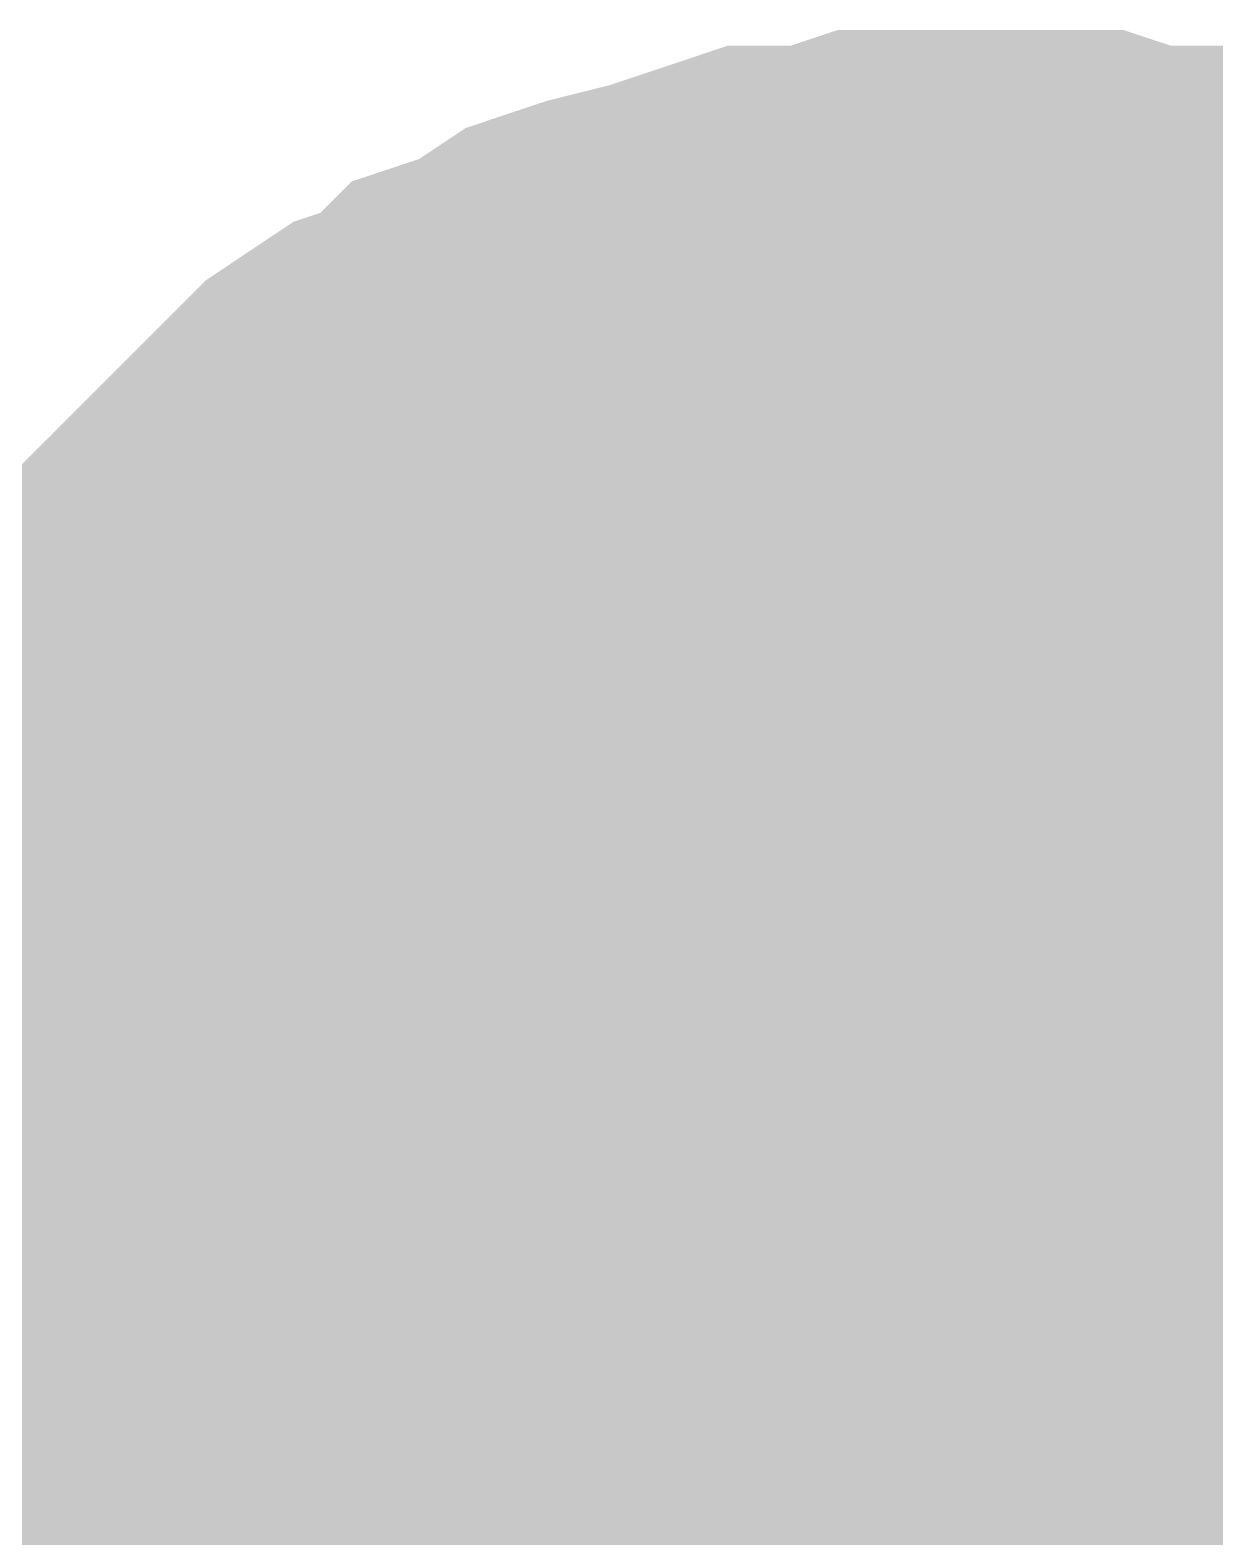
# Model space of a CAD drawing. Header units: inches. Extents: x 0 to 841, y 0 to 594.
# Drawn here: x 131.841 to 132.692, y 422.322 to 423.404 of the extents above; entities that cross this region are included whole.
import ezdxf

# ---------------------------------------------------------------- set-up
doc = ezdxf.new("R2010")
doc.units = ezdxf.units.IN
doc.layers.add('Sheet', color=255, linetype='Continuous')

msp = doc.modelspace()

# ---------------------------------------------------------------- linework, layer by layer
at = {"layer": 'Sheet'}
for points in [[(131.76, 422.4906, 0.2997, 0.2997, 0), (131.76, 422.5355, 0.2997, 0.2997, 0), (131.76, 422.5692, 0.2997, 0.2997, 0), (131.7712, 422.6029, 0.2997, 0.2997, 0), (131.7712, 422.6478, 0.2997, 0.2997, 0), (131.7824, 422.6815, 0.2997, 0.2997, 0), (131.7936, 422.7152, 0.2997, 0.2997, 0), (131.8049, 422.7601, 0.2997, 0.2997, 0), (131.8161, 422.7938, 0.2997, 0.2997, 0), (131.8386, 422.8275, 0.2997, 0.2997, 0), (131.8498, 422.8612, 0.2997, 0.2997, 0), (131.8722, 422.8836, 0.2997, 0.2997, 0), (131.8835, 422.9173, 0.2997, 0.2997, 0), (131.9059, 422.951, 0.2997, 0.2997, 0), (131.9284, 422.9735, 0.2997, 0.2997, 0), (131.9621, 423.0071, 0.2997, 0.2997, 0), (131.9845, 423.0296, 0.2997, 0.2997, 0), (132.007, 423.0521, 0.2997, 0.2997, 0), (132.0407, 423.0858, 0.2997, 0.2997, 0), (132.0631, 423.1082, 0.2997, 0.2997, 0), (132.0968, 423.1307, 0.2997, 0.2997, 0), (132.1305, 423.1419, 0.2997, 0.2997, 0), (132.153, 423.1644, 0.2997, 0.2997, 0), (132.1867, 423.1756, 0.2997, 0.2997, 0), (132.2203, 423.198, 0.2997, 0.2997, 0), (132.254, 423.2093, 0.2997, 0.2997, 0), (132.2989, 423.2205, 0.2997, 0.2997, 0), (132.3326, 423.2317, 0.2997, 0.2997, 0), (132.3663, 423.243, 0.2997, 0.2997, 0), (132.4112, 423.243, 0.2997, 0.2997, 0), (132.4449, 423.2542, 0.2997, 0.2997, 0), (132.4786, 423.2542, 0.2997, 0.2997, 0), (132.5235, 423.2542, 0.2997, 0.2997, 0)], [(131.76, 422.4906, 0.2997, 0.2997, 0), (131.76, 422.5355, 0.2997, 0.2997, 0), (131.76, 422.5692, 0.2997, 0.2997, 0), (131.7712, 422.6029, 0.2997, 0.2997, 0), (131.7712, 422.6478, 0.2997, 0.2997, 0), (131.7824, 422.6815, 0.2997, 0.2997, 0), (131.7936, 422.7152, 0.2997, 0.2997, 0), (131.8049, 422.7601, 0.2997, 0.2997, 0), (131.8161, 422.7938, 0.2997, 0.2997, 0), (131.8386, 422.8275, 0.2997, 0.2997, 0), (131.8498, 422.8612, 0.2997, 0.2997, 0), (131.8722, 422.8836, 0.2997, 0.2997, 0), (131.8835, 422.9173, 0.2997, 0.2997, 0), (131.9059, 422.951, 0.2997, 0.2997, 0), (131.9284, 422.9735, 0.2997, 0.2997, 0), (131.9621, 423.0071, 0.2997, 0.2997, 0), (131.9845, 423.0296, 0.2997, 0.2997, 0), (132.007, 423.0521, 0.2997, 0.2997, 0), (132.0407, 423.0858, 0.2997, 0.2997, 0), (132.0631, 423.1082, 0.2997, 0.2997, 0), (132.0968, 423.1307, 0.2997, 0.2997, 0), (132.1305, 423.1419, 0.2997, 0.2997, 0), (132.153, 423.1644, 0.2997, 0.2997, 0), (132.1867, 423.1756, 0.2997, 0.2997, 0), (132.2203, 423.198, 0.2997, 0.2997, 0), (132.254, 423.2093, 0.2997, 0.2997, 0), (132.2989, 423.2205, 0.2997, 0.2997, 0), (132.3326, 423.2317, 0.2997, 0.2997, 0), (132.3663, 423.243, 0.2997, 0.2997, 0), (132.4112, 423.243, 0.2997, 0.2997, 0), (132.4449, 423.2542, 0.2997, 0.2997, 0), (132.4786, 423.2542, 0.2997, 0.2997, 0), (132.5235, 423.2542, 0.2997, 0.2997, 0)], [(131.76, 422.4906, 0.2997, 0.2997, 0), (131.76, 422.5355, 0.2997, 0.2997, 0), (131.76, 422.5692, 0.2997, 0.2997, 0), (131.7712, 422.6029, 0.2997, 0.2997, 0), (131.7712, 422.6478, 0.2997, 0.2997, 0), (131.7824, 422.6815, 0.2997, 0.2997, 0), (131.7936, 422.7152, 0.2997, 0.2997, 0), (131.8049, 422.7601, 0.2997, 0.2997, 0), (131.8161, 422.7938, 0.2997, 0.2997, 0), (131.8386, 422.8275, 0.2997, 0.2997, 0), (131.8498, 422.8612, 0.2997, 0.2997, 0), (131.8722, 422.8836, 0.2997, 0.2997, 0), (131.8835, 422.9173, 0.2997, 0.2997, 0), (131.9059, 422.951, 0.2997, 0.2997, 0), (131.9284, 422.9735, 0.2997, 0.2997, 0), (131.9621, 423.0071, 0.2997, 0.2997, 0), (131.9845, 423.0296, 0.2997, 0.2997, 0), (132.007, 423.0521, 0.2997, 0.2997, 0), (132.0407, 423.0858, 0.2997, 0.2997, 0), (132.0631, 423.1082, 0.2997, 0.2997, 0), (132.0968, 423.1307, 0.2997, 0.2997, 0), (132.1305, 423.1419, 0.2997, 0.2997, 0), (132.153, 423.1644, 0.2997, 0.2997, 0), (132.1867, 423.1756, 0.2997, 0.2997, 0), (132.2203, 423.198, 0.2997, 0.2997, 0), (132.254, 423.2093, 0.2997, 0.2997, 0), (132.2989, 423.2205, 0.2997, 0.2997, 0), (132.3326, 423.2317, 0.2997, 0.2997, 0), (132.3663, 423.243, 0.2997, 0.2997, 0), (132.4112, 423.243, 0.2997, 0.2997, 0), (132.4449, 423.2542, 0.2997, 0.2997, 0), (132.4786, 423.2542, 0.2997, 0.2997, 0), (132.5235, 423.2542, 0.2997, 0.2997, 0)], [(131.76, 422.4906, 0.2997, 0.2997, 0), (131.76, 422.5355, 0.2997, 0.2997, 0), (131.76, 422.5692, 0.2997, 0.2997, 0), (131.7712, 422.6029, 0.2997, 0.2997, 0), (131.7712, 422.6478, 0.2997, 0.2997, 0), (131.7824, 422.6815, 0.2997, 0.2997, 0), (131.7936, 422.7152, 0.2997, 0.2997, 0), (131.8049, 422.7601, 0.2997, 0.2997, 0), (131.8161, 422.7938, 0.2997, 0.2997, 0), (131.8386, 422.8275, 0.2997, 0.2997, 0), (131.8498, 422.8612, 0.2997, 0.2997, 0), (131.8722, 422.8836, 0.2997, 0.2997, 0), (131.8835, 422.9173, 0.2997, 0.2997, 0), (131.9059, 422.951, 0.2997, 0.2997, 0), (131.9284, 422.9735, 0.2997, 0.2997, 0), (131.9621, 423.0071, 0.2997, 0.2997, 0), (131.9845, 423.0296, 0.2997, 0.2997, 0), (132.007, 423.0521, 0.2997, 0.2997, 0), (132.0407, 423.0858, 0.2997, 0.2997, 0), (132.0631, 423.1082, 0.2997, 0.2997, 0), (132.0968, 423.1307, 0.2997, 0.2997, 0), (132.1305, 423.1419, 0.2997, 0.2997, 0), (132.153, 423.1644, 0.2997, 0.2997, 0), (132.1867, 423.1756, 0.2997, 0.2997, 0), (132.2203, 423.198, 0.2997, 0.2997, 0), (132.254, 423.2093, 0.2997, 0.2997, 0), (132.2989, 423.2205, 0.2997, 0.2997, 0), (132.3326, 423.2317, 0.2997, 0.2997, 0), (132.3663, 423.243, 0.2997, 0.2997, 0), (132.4112, 423.243, 0.2997, 0.2997, 0), (132.4449, 423.2542, 0.2997, 0.2997, 0), (132.4786, 423.2542, 0.2997, 0.2997, 0), (132.5235, 423.2542, 0.2997, 0.2997, 0)], [(132.5235, 423.2542, 0.2997, 0.2997, 0), (132.5235, 423.2542, 0.2997, 0.2997, 0)], [(132.5235, 423.2542, 0.2997, 0.2997, 0), (132.5572, 423.2542, 0.2997, 0.2997, 0), (132.6021, 423.2542, 0.2997, 0.2997, 0), (132.6358, 423.243, 0.2997, 0.2997, 0), (132.6807, 423.243, 0.2997, 0.2997, 0), (132.7144, 423.2317, 0.2997, 0.2997, 0), (132.7481, 423.2205, 0.2997, 0.2997, 0), (132.7818, 423.2093, 0.2997, 0.2997, 0), (132.8155, 423.198, 0.2997, 0.2997, 0), (132.8492, 423.1756, 0.2997, 0.2997, 0)], [(132.5235, 423.2542, 0.2997, 0.2997, 0), (132.5235, 423.2542, 0.2997, 0.2997, 0)], [(132.5235, 423.2542, 0.2997, 0.2997, 0), (132.5572, 423.2542, 0.2997, 0.2997, 0), (132.6021, 423.2542, 0.2997, 0.2997, 0), (132.6358, 423.243, 0.2997, 0.2997, 0), (132.6807, 423.243, 0.2997, 0.2997, 0), (132.7144, 423.2317, 0.2997, 0.2997, 0), (132.7481, 423.2205, 0.2997, 0.2997, 0), (132.7818, 423.2093, 0.2997, 0.2997, 0), (132.8155, 423.198, 0.2997, 0.2997, 0), (132.8492, 423.1756, 0.2997, 0.2997, 0)], [(132.5235, 423.2542, 0.2997, 0.2997, 0), (132.5235, 423.2542, 0.2997, 0.2997, 0)], [(132.5235, 423.2542, 0.2997, 0.2997, 0), (132.5572, 423.2542, 0.2997, 0.2997, 0), (132.6021, 423.2542, 0.2997, 0.2997, 0), (132.6358, 423.243, 0.2997, 0.2997, 0), (132.6807, 423.243, 0.2997, 0.2997, 0), (132.7144, 423.2317, 0.2997, 0.2997, 0), (132.7481, 423.2205, 0.2997, 0.2997, 0), (132.7818, 423.2093, 0.2997, 0.2997, 0), (132.8155, 423.198, 0.2997, 0.2997, 0), (132.8492, 423.1756, 0.2997, 0.2997, 0)], [(132.5235, 423.2542, 0.2997, 0.2997, 0), (132.5235, 423.2542, 0.2997, 0.2997, 0)], [(132.5235, 423.2542, 0.2997, 0.2997, 0), (132.5572, 423.2542, 0.2997, 0.2997, 0), (132.6021, 423.2542, 0.2997, 0.2997, 0), (132.6358, 423.243, 0.2997, 0.2997, 0), (132.6807, 423.243, 0.2997, 0.2997, 0), (132.7144, 423.2317, 0.2997, 0.2997, 0), (132.7481, 423.2205, 0.2997, 0.2997, 0), (132.7818, 423.2093, 0.2997, 0.2997, 0), (132.8155, 423.198, 0.2997, 0.2997, 0), (132.8492, 423.1756, 0.2997, 0.2997, 0)], [(131.7824, 422.6815, 0.0991, 0.0991, 0), (131.7936, 422.7152, 0.0991, 0.0991, 0), (131.8049, 422.7601, 0.0991, 0.0991, 0), (131.8161, 422.7938, 0.0991, 0.0991, 0), (131.8386, 422.8275, 0.0991, 0.0991, 0), (131.8498, 422.8612, 0.0991, 0.0991, 0), (131.8722, 422.8836, 0.0991, 0.0991, 0), (131.8835, 422.9173, 0.0991, 0.0991, 0), (131.9059, 422.951, 0.0991, 0.0991, 0), (131.9284, 422.9735, 0.0991, 0.0991, 0), (131.9621, 423.0071, 0.0991, 0.0991, 0), (131.9845, 423.0296, 0.0991, 0.0991, 0), (132.007, 423.0521, 0.0991, 0.0991, 0), (132.0407, 423.0858, 0.0991, 0.0991, 0), (132.0631, 423.1082, 0.0991, 0.0991, 0), (132.0968, 423.1307, 0.0991, 0.0991, 0), (132.1305, 423.1419, 0.0991, 0.0991, 0), (132.153, 423.1644, 0.0991, 0.0991, 0), (132.1867, 423.1756, 0.0991, 0.0991, 0), (132.2203, 423.198, 0.0991, 0.0991, 0), (132.254, 423.2093, 0.0991, 0.0991, 0), (132.2989, 423.2205, 0.0991, 0.0991, 0), (132.3326, 423.2317, 0.0991, 0.0991, 0), (132.3663, 423.243, 0.0991, 0.0991, 0), (132.4112, 423.243, 0.0991, 0.0991, 0), (132.4449, 423.2542, 0.0991, 0.0991, 0), (132.4786, 423.2542, 0.0991, 0.0991, 0), (132.5235, 423.2542, 0.0991, 0.0991, 0)], [(131.7824, 422.6815, 0.0991, 0.0991, 0), (131.7936, 422.7152, 0.0991, 0.0991, 0), (131.8049, 422.7601, 0.0991, 0.0991, 0), (131.8161, 422.7938, 0.0991, 0.0991, 0), (131.8386, 422.8275, 0.0991, 0.0991, 0), (131.8498, 422.8612, 0.0991, 0.0991, 0), (131.8722, 422.8836, 0.0991, 0.0991, 0), (131.8835, 422.9173, 0.0991, 0.0991, 0), (131.9059, 422.951, 0.0991, 0.0991, 0), (131.9284, 422.9735, 0.0991, 0.0991, 0), (131.9621, 423.0071, 0.0991, 0.0991, 0), (131.9845, 423.0296, 0.0991, 0.0991, 0), (132.007, 423.0521, 0.0991, 0.0991, 0), (132.0407, 423.0858, 0.0991, 0.0991, 0), (132.0631, 423.1082, 0.0991, 0.0991, 0), (132.0968, 423.1307, 0.0991, 0.0991, 0), (132.1305, 423.1419, 0.0991, 0.0991, 0), (132.153, 423.1644, 0.0991, 0.0991, 0), (132.1867, 423.1756, 0.0991, 0.0991, 0), (132.2203, 423.198, 0.0991, 0.0991, 0), (132.254, 423.2093, 0.0991, 0.0991, 0), (132.2989, 423.2205, 0.0991, 0.0991, 0), (132.3326, 423.2317, 0.0991, 0.0991, 0), (132.3663, 423.243, 0.0991, 0.0991, 0), (132.4112, 423.243, 0.0991, 0.0991, 0), (132.4449, 423.2542, 0.0991, 0.0991, 0), (132.4786, 423.2542, 0.0991, 0.0991, 0), (132.5235, 423.2542, 0.0991, 0.0991, 0)], [(131.7824, 422.6815, 0.0991, 0.0991, 0), (131.7936, 422.7152, 0.0991, 0.0991, 0), (131.8049, 422.7601, 0.0991, 0.0991, 0), (131.8161, 422.7938, 0.0991, 0.0991, 0), (131.8386, 422.8275, 0.0991, 0.0991, 0), (131.8498, 422.8612, 0.0991, 0.0991, 0), (131.8722, 422.8836, 0.0991, 0.0991, 0), (131.8835, 422.9173, 0.0991, 0.0991, 0), (131.9059, 422.951, 0.0991, 0.0991, 0), (131.9284, 422.9735, 0.0991, 0.0991, 0), (131.9621, 423.0071, 0.0991, 0.0991, 0), (131.9845, 423.0296, 0.0991, 0.0991, 0), (132.007, 423.0521, 0.0991, 0.0991, 0), (132.0407, 423.0858, 0.0991, 0.0991, 0), (132.0631, 423.1082, 0.0991, 0.0991, 0), (132.0968, 423.1307, 0.0991, 0.0991, 0), (132.1305, 423.1419, 0.0991, 0.0991, 0), (132.153, 423.1644, 0.0991, 0.0991, 0), (132.1867, 423.1756, 0.0991, 0.0991, 0), (132.2203, 423.198, 0.0991, 0.0991, 0), (132.254, 423.2093, 0.0991, 0.0991, 0), (132.2989, 423.2205, 0.0991, 0.0991, 0), (132.3326, 423.2317, 0.0991, 0.0991, 0), (132.3663, 423.243, 0.0991, 0.0991, 0), (132.4112, 423.243, 0.0991, 0.0991, 0), (132.4449, 423.2542, 0.0991, 0.0991, 0), (132.4786, 423.2542, 0.0991, 0.0991, 0), (132.5235, 423.2542, 0.0991, 0.0991, 0)], [(131.7824, 422.6815, 0.0991, 0.0991, 0), (131.7936, 422.7152, 0.0991, 0.0991, 0), (131.8049, 422.7601, 0.0991, 0.0991, 0), (131.8161, 422.7938, 0.0991, 0.0991, 0), (131.8386, 422.8275, 0.0991, 0.0991, 0), (131.8498, 422.8612, 0.0991, 0.0991, 0), (131.8722, 422.8836, 0.0991, 0.0991, 0), (131.8835, 422.9173, 0.0991, 0.0991, 0), (131.9059, 422.951, 0.0991, 0.0991, 0), (131.9284, 422.9735, 0.0991, 0.0991, 0), (131.9621, 423.0071, 0.0991, 0.0991, 0), (131.9845, 423.0296, 0.0991, 0.0991, 0), (132.007, 423.0521, 0.0991, 0.0991, 0), (132.0407, 423.0858, 0.0991, 0.0991, 0), (132.0631, 423.1082, 0.0991, 0.0991, 0), (132.0968, 423.1307, 0.0991, 0.0991, 0), (132.1305, 423.1419, 0.0991, 0.0991, 0), (132.153, 423.1644, 0.0991, 0.0991, 0), (132.1867, 423.1756, 0.0991, 0.0991, 0), (132.2203, 423.198, 0.0991, 0.0991, 0), (132.254, 423.2093, 0.0991, 0.0991, 0), (132.2989, 423.2205, 0.0991, 0.0991, 0), (132.3326, 423.2317, 0.0991, 0.0991, 0), (132.3663, 423.243, 0.0991, 0.0991, 0), (132.4112, 423.243, 0.0991, 0.0991, 0), (132.4449, 423.2542, 0.0991, 0.0991, 0), (132.4786, 423.2542, 0.0991, 0.0991, 0), (132.5235, 423.2542, 0.0991, 0.0991, 0)], [(132.5235, 423.2542, 0.0991, 0.0991, 0), (132.5235, 423.2542, 0.0991, 0.0991, 0)], [(132.5235, 423.2542, 0.0991, 0.0991, 0), (132.5572, 423.2542, 0.0991, 0.0991, 0), (132.6021, 423.2542, 0.0991, 0.0991, 0), (132.6358, 423.243, 0.0991, 0.0991, 0), (132.6807, 423.243, 0.0991, 0.0991, 0), (132.7144, 423.2317, 0.0991, 0.0991, 0), (132.7481, 423.2205, 0.0991, 0.0991, 0)], [(132.5235, 423.2542, 0.0991, 0.0991, 0), (132.5235, 423.2542, 0.0991, 0.0991, 0)], [(132.5235, 423.2542, 0.0991, 0.0991, 0), (132.5572, 423.2542, 0.0991, 0.0991, 0), (132.6021, 423.2542, 0.0991, 0.0991, 0), (132.6358, 423.243, 0.0991, 0.0991, 0), (132.6807, 423.243, 0.0991, 0.0991, 0), (132.7144, 423.2317, 0.0991, 0.0991, 0), (132.7481, 423.2205, 0.0991, 0.0991, 0)], [(132.5235, 423.2542, 0.0991, 0.0991, 0), (132.5235, 423.2542, 0.0991, 0.0991, 0)], [(132.5235, 423.2542, 0.0991, 0.0991, 0), (132.5572, 423.2542, 0.0991, 0.0991, 0), (132.6021, 423.2542, 0.0991, 0.0991, 0), (132.6358, 423.243, 0.0991, 0.0991, 0), (132.6807, 423.243, 0.0991, 0.0991, 0), (132.7144, 423.2317, 0.0991, 0.0991, 0), (132.7481, 423.2205, 0.0991, 0.0991, 0)], [(132.5235, 423.2542, 0.0991, 0.0991, 0), (132.5235, 423.2542, 0.0991, 0.0991, 0)], [(132.5235, 423.2542, 0.0991, 0.0991, 0), (132.5572, 423.2542, 0.0991, 0.0991, 0), (132.6021, 423.2542, 0.0991, 0.0991, 0), (132.6358, 423.243, 0.0991, 0.0991, 0), (132.6807, 423.243, 0.0991, 0.0991, 0), (132.7144, 423.2317, 0.0991, 0.0991, 0), (132.7481, 423.2205, 0.0991, 0.0991, 0)], [(132.0182, 422.4906, 0.2997, 0.2997, 0), (132.0182, 422.513, 0.2997, 0.2997, 0), (132.0182, 422.5467, 0.2997, 0.2997, 0), (132.0295, 422.5692, 0.2997, 0.2997, 0), (132.0295, 422.5917, 0.2997, 0.2997, 0), (132.0295, 422.6141, 0.2997, 0.2997, 0), (132.0407, 422.6478, 0.2997, 0.2997, 0), (132.0519, 422.6703, 0.2997, 0.2997, 0), (132.0631, 422.6927, 0.2997, 0.2997, 0), (132.0631, 422.7152, 0.2997, 0.2997, 0), (132.0744, 422.7376, 0.2997, 0.2997, 0), (132.0856, 422.7601, 0.2997, 0.2997, 0), (132.1081, 422.7826, 0.2997, 0.2997, 0), (132.1193, 422.7938, 0.2997, 0.2997, 0), (132.1305, 422.8162, 0.2997, 0.2997, 0), (132.153, 422.8387, 0.2997, 0.2997, 0), (132.1642, 422.8499, 0.2997, 0.2997, 0), (132.1867, 422.8724, 0.2997, 0.2997, 0), (132.1979, 422.8836, 0.2997, 0.2997, 0), (132.2203, 422.9061, 0.2997, 0.2997, 0), (132.2428, 422.9173, 0.2997, 0.2997, 0), (132.2653, 422.9285, 0.2997, 0.2997, 0), (132.2765, 422.9398, 0.2997, 0.2997, 0), (132.2989, 422.951, 0.2997, 0.2997, 0), (132.3214, 422.9622, 0.2997, 0.2997, 0), (132.3439, 422.9735, 0.2997, 0.2997, 0), (132.3776, 422.9847, 0.2997, 0.2997, 0), (132.4, 422.9959, 0.2997, 0.2997, 0), (132.4225, 422.9959, 0.2997, 0.2997, 0), (132.4449, 422.9959, 0.2997, 0.2997, 0), (132.4674, 423.0071, 0.2997, 0.2997, 0), (132.5011, 423.0071, 0.2997, 0.2997, 0), (132.5235, 423.0071, 0.2997, 0.2997, 0)], [(132.0182, 422.4906, 0.2997, 0.2997, 0), (132.0182, 422.513, 0.2997, 0.2997, 0), (132.0182, 422.5467, 0.2997, 0.2997, 0), (132.0295, 422.5692, 0.2997, 0.2997, 0), (132.0295, 422.5917, 0.2997, 0.2997, 0), (132.0295, 422.6141, 0.2997, 0.2997, 0), (132.0407, 422.6478, 0.2997, 0.2997, 0), (132.0519, 422.6703, 0.2997, 0.2997, 0), (132.0631, 422.6927, 0.2997, 0.2997, 0), (132.0631, 422.7152, 0.2997, 0.2997, 0), (132.0744, 422.7376, 0.2997, 0.2997, 0), (132.0856, 422.7601, 0.2997, 0.2997, 0), (132.1081, 422.7826, 0.2997, 0.2997, 0), (132.1193, 422.7938, 0.2997, 0.2997, 0), (132.1305, 422.8162, 0.2997, 0.2997, 0), (132.153, 422.8387, 0.2997, 0.2997, 0), (132.1642, 422.8499, 0.2997, 0.2997, 0), (132.1867, 422.8724, 0.2997, 0.2997, 0), (132.1979, 422.8836, 0.2997, 0.2997, 0), (132.2203, 422.9061, 0.2997, 0.2997, 0), (132.2428, 422.9173, 0.2997, 0.2997, 0), (132.2653, 422.9285, 0.2997, 0.2997, 0), (132.2765, 422.9398, 0.2997, 0.2997, 0), (132.2989, 422.951, 0.2997, 0.2997, 0), (132.3214, 422.9622, 0.2997, 0.2997, 0), (132.3439, 422.9735, 0.2997, 0.2997, 0), (132.3776, 422.9847, 0.2997, 0.2997, 0), (132.4, 422.9959, 0.2997, 0.2997, 0), (132.4225, 422.9959, 0.2997, 0.2997, 0), (132.4449, 422.9959, 0.2997, 0.2997, 0), (132.4674, 423.0071, 0.2997, 0.2997, 0), (132.5011, 423.0071, 0.2997, 0.2997, 0), (132.5235, 423.0071, 0.2997, 0.2997, 0)], [(132.0182, 422.4906, 0.2997, 0.2997, 0), (132.0182, 422.513, 0.2997, 0.2997, 0), (132.0182, 422.5467, 0.2997, 0.2997, 0), (132.0295, 422.5692, 0.2997, 0.2997, 0), (132.0295, 422.5917, 0.2997, 0.2997, 0), (132.0295, 422.6141, 0.2997, 0.2997, 0), (132.0407, 422.6478, 0.2997, 0.2997, 0), (132.0519, 422.6703, 0.2997, 0.2997, 0), (132.0631, 422.6927, 0.2997, 0.2997, 0), (132.0631, 422.7152, 0.2997, 0.2997, 0), (132.0744, 422.7376, 0.2997, 0.2997, 0), (132.0856, 422.7601, 0.2997, 0.2997, 0), (132.1081, 422.7826, 0.2997, 0.2997, 0), (132.1193, 422.7938, 0.2997, 0.2997, 0), (132.1305, 422.8162, 0.2997, 0.2997, 0), (132.153, 422.8387, 0.2997, 0.2997, 0), (132.1642, 422.8499, 0.2997, 0.2997, 0), (132.1867, 422.8724, 0.2997, 0.2997, 0), (132.1979, 422.8836, 0.2997, 0.2997, 0), (132.2203, 422.9061, 0.2997, 0.2997, 0), (132.2428, 422.9173, 0.2997, 0.2997, 0), (132.2653, 422.9285, 0.2997, 0.2997, 0), (132.2765, 422.9398, 0.2997, 0.2997, 0), (132.2989, 422.951, 0.2997, 0.2997, 0), (132.3214, 422.9622, 0.2997, 0.2997, 0), (132.3439, 422.9735, 0.2997, 0.2997, 0), (132.3776, 422.9847, 0.2997, 0.2997, 0), (132.4, 422.9959, 0.2997, 0.2997, 0), (132.4225, 422.9959, 0.2997, 0.2997, 0), (132.4449, 422.9959, 0.2997, 0.2997, 0), (132.4674, 423.0071, 0.2997, 0.2997, 0), (132.5011, 423.0071, 0.2997, 0.2997, 0), (132.5235, 423.0071, 0.2997, 0.2997, 0)], [(132.5235, 423.0071, 0.2997, 0.2997, 0), (132.5235, 423.0071, 0.2997, 0.2997, 0)], [(132.5235, 423.0071, 0.2997, 0.2997, 0), (132.546, 423.0071, 0.2997, 0.2997, 0), (132.5797, 423.0071, 0.2997, 0.2997, 0), (132.6021, 422.9959, 0.2997, 0.2997, 0), (132.6246, 422.9959, 0.2997, 0.2997, 0), (132.647, 422.9959, 0.2997, 0.2997, 0), (132.6695, 422.9847, 0.2997, 0.2997, 0), (132.7032, 422.9735, 0.2997, 0.2997, 0), (132.7256, 422.9622, 0.2997, 0.2997, 0), (132.7481, 422.951, 0.2997, 0.2997, 0), (132.7706, 422.9398, 0.2997, 0.2997, 0), (132.7818, 422.9285, 0.2997, 0.2997, 0), (132.8042, 422.9173, 0.2997, 0.2997, 0), (132.8267, 422.9061, 0.2997, 0.2997, 0), (132.8492, 422.8836, 0.2997, 0.2997, 0)], [(132.5235, 423.0071, 0.2997, 0.2997, 0), (132.5235, 423.0071, 0.2997, 0.2997, 0)], [(132.5235, 423.0071, 0.2997, 0.2997, 0), (132.546, 423.0071, 0.2997, 0.2997, 0), (132.5797, 423.0071, 0.2997, 0.2997, 0), (132.6021, 422.9959, 0.2997, 0.2997, 0), (132.6246, 422.9959, 0.2997, 0.2997, 0), (132.647, 422.9959, 0.2997, 0.2997, 0), (132.6695, 422.9847, 0.2997, 0.2997, 0), (132.7032, 422.9735, 0.2997, 0.2997, 0), (132.7256, 422.9622, 0.2997, 0.2997, 0), (132.7481, 422.951, 0.2997, 0.2997, 0), (132.7706, 422.9398, 0.2997, 0.2997, 0), (132.7818, 422.9285, 0.2997, 0.2997, 0), (132.8042, 422.9173, 0.2997, 0.2997, 0), (132.8267, 422.9061, 0.2997, 0.2997, 0), (132.8492, 422.8836, 0.2997, 0.2997, 0)], [(132.5235, 423.0071, 0.2997, 0.2997, 0), (132.5235, 423.0071, 0.2997, 0.2997, 0)], [(132.5235, 423.0071, 0.2997, 0.2997, 0), (132.546, 423.0071, 0.2997, 0.2997, 0), (132.5797, 423.0071, 0.2997, 0.2997, 0), (132.6021, 422.9959, 0.2997, 0.2997, 0), (132.6246, 422.9959, 0.2997, 0.2997, 0), (132.647, 422.9959, 0.2997, 0.2997, 0), (132.6695, 422.9847, 0.2997, 0.2997, 0), (132.7032, 422.9735, 0.2997, 0.2997, 0), (132.7256, 422.9622, 0.2997, 0.2997, 0), (132.7481, 422.951, 0.2997, 0.2997, 0), (132.7706, 422.9398, 0.2997, 0.2997, 0), (132.7818, 422.9285, 0.2997, 0.2997, 0), (132.8042, 422.9173, 0.2997, 0.2997, 0), (132.8267, 422.9061, 0.2997, 0.2997, 0), (132.8492, 422.8836, 0.2997, 0.2997, 0)], [(132.0182, 422.4906, 0.0991, 0.0991, 0), (132.0182, 422.513, 0.0991, 0.0991, 0), (132.0182, 422.5467, 0.0991, 0.0991, 0), (132.0295, 422.5692, 0.0991, 0.0991, 0), (132.0295, 422.5917, 0.0991, 0.0991, 0), (132.0295, 422.6141, 0.0991, 0.0991, 0), (132.0407, 422.6478, 0.0991, 0.0991, 0), (132.0519, 422.6703, 0.0991, 0.0991, 0), (132.0631, 422.6927, 0.0991, 0.0991, 0), (132.0631, 422.7152, 0.0991, 0.0991, 0), (132.0744, 422.7376, 0.0991, 0.0991, 0), (132.0856, 422.7601, 0.0991, 0.0991, 0), (132.1081, 422.7826, 0.0991, 0.0991, 0), (132.1193, 422.7938, 0.0991, 0.0991, 0), (132.1305, 422.8162, 0.0991, 0.0991, 0), (132.153, 422.8387, 0.0991, 0.0991, 0), (132.1642, 422.8499, 0.0991, 0.0991, 0), (132.1867, 422.8724, 0.0991, 0.0991, 0), (132.1979, 422.8836, 0.0991, 0.0991, 0), (132.2203, 422.9061, 0.0991, 0.0991, 0), (132.2428, 422.9173, 0.0991, 0.0991, 0), (132.2653, 422.9285, 0.0991, 0.0991, 0), (132.2765, 422.9398, 0.0991, 0.0991, 0), (132.2989, 422.951, 0.0991, 0.0991, 0), (132.3214, 422.9622, 0.0991, 0.0991, 0), (132.3439, 422.9735, 0.0991, 0.0991, 0), (132.3776, 422.9847, 0.0991, 0.0991, 0), (132.4, 422.9959, 0.0991, 0.0991, 0), (132.4225, 422.9959, 0.0991, 0.0991, 0), (132.4449, 422.9959, 0.0991, 0.0991, 0), (132.4674, 423.0071, 0.0991, 0.0991, 0), (132.5011, 423.0071, 0.0991, 0.0991, 0), (132.5235, 423.0071, 0.0991, 0.0991, 0)], [(132.0182, 422.4906, 0.0991, 0.0991, 0), (132.0182, 422.513, 0.0991, 0.0991, 0), (132.0182, 422.5467, 0.0991, 0.0991, 0), (132.0295, 422.5692, 0.0991, 0.0991, 0), (132.0295, 422.5917, 0.0991, 0.0991, 0), (132.0295, 422.6141, 0.0991, 0.0991, 0), (132.0407, 422.6478, 0.0991, 0.0991, 0), (132.0519, 422.6703, 0.0991, 0.0991, 0), (132.0631, 422.6927, 0.0991, 0.0991, 0), (132.0631, 422.7152, 0.0991, 0.0991, 0), (132.0744, 422.7376, 0.0991, 0.0991, 0), (132.0856, 422.7601, 0.0991, 0.0991, 0), (132.1081, 422.7826, 0.0991, 0.0991, 0), (132.1193, 422.7938, 0.0991, 0.0991, 0), (132.1305, 422.8162, 0.0991, 0.0991, 0), (132.153, 422.8387, 0.0991, 0.0991, 0), (132.1642, 422.8499, 0.0991, 0.0991, 0), (132.1867, 422.8724, 0.0991, 0.0991, 0), (132.1979, 422.8836, 0.0991, 0.0991, 0), (132.2203, 422.9061, 0.0991, 0.0991, 0), (132.2428, 422.9173, 0.0991, 0.0991, 0), (132.2653, 422.9285, 0.0991, 0.0991, 0), (132.2765, 422.9398, 0.0991, 0.0991, 0), (132.2989, 422.951, 0.0991, 0.0991, 0), (132.3214, 422.9622, 0.0991, 0.0991, 0), (132.3439, 422.9735, 0.0991, 0.0991, 0), (132.3776, 422.9847, 0.0991, 0.0991, 0), (132.4, 422.9959, 0.0991, 0.0991, 0), (132.4225, 422.9959, 0.0991, 0.0991, 0), (132.4449, 422.9959, 0.0991, 0.0991, 0), (132.4674, 423.0071, 0.0991, 0.0991, 0), (132.5011, 423.0071, 0.0991, 0.0991, 0), (132.5235, 423.0071, 0.0991, 0.0991, 0)], [(132.0182, 422.4906, 0.0991, 0.0991, 0), (132.0182, 422.513, 0.0991, 0.0991, 0), (132.0182, 422.5467, 0.0991, 0.0991, 0), (132.0295, 422.5692, 0.0991, 0.0991, 0), (132.0295, 422.5917, 0.0991, 0.0991, 0), (132.0295, 422.6141, 0.0991, 0.0991, 0), (132.0407, 422.6478, 0.0991, 0.0991, 0), (132.0519, 422.6703, 0.0991, 0.0991, 0), (132.0631, 422.6927, 0.0991, 0.0991, 0), (132.0631, 422.7152, 0.0991, 0.0991, 0), (132.0744, 422.7376, 0.0991, 0.0991, 0), (132.0856, 422.7601, 0.0991, 0.0991, 0), (132.1081, 422.7826, 0.0991, 0.0991, 0), (132.1193, 422.7938, 0.0991, 0.0991, 0), (132.1305, 422.8162, 0.0991, 0.0991, 0), (132.153, 422.8387, 0.0991, 0.0991, 0), (132.1642, 422.8499, 0.0991, 0.0991, 0), (132.1867, 422.8724, 0.0991, 0.0991, 0), (132.1979, 422.8836, 0.0991, 0.0991, 0), (132.2203, 422.9061, 0.0991, 0.0991, 0), (132.2428, 422.9173, 0.0991, 0.0991, 0), (132.2653, 422.9285, 0.0991, 0.0991, 0), (132.2765, 422.9398, 0.0991, 0.0991, 0), (132.2989, 422.951, 0.0991, 0.0991, 0), (132.3214, 422.9622, 0.0991, 0.0991, 0), (132.3439, 422.9735, 0.0991, 0.0991, 0), (132.3776, 422.9847, 0.0991, 0.0991, 0), (132.4, 422.9959, 0.0991, 0.0991, 0), (132.4225, 422.9959, 0.0991, 0.0991, 0), (132.4449, 422.9959, 0.0991, 0.0991, 0), (132.4674, 423.0071, 0.0991, 0.0991, 0), (132.5011, 423.0071, 0.0991, 0.0991, 0), (132.5235, 423.0071, 0.0991, 0.0991, 0)], [(132.5235, 423.0071, 0.0991, 0.0991, 0), (132.5235, 423.0071, 0.0991, 0.0991, 0)], [(132.5235, 423.0071, 0.0991, 0.0991, 0), (132.546, 423.0071, 0.0991, 0.0991, 0), (132.5797, 423.0071, 0.0991, 0.0991, 0), (132.6021, 422.9959, 0.0991, 0.0991, 0), (132.6246, 422.9959, 0.0991, 0.0991, 0), (132.647, 422.9959, 0.0991, 0.0991, 0), (132.6695, 422.9847, 0.0991, 0.0991, 0), (132.7032, 422.9735, 0.0991, 0.0991, 0), (132.7256, 422.9622, 0.0991, 0.0991, 0), (132.7481, 422.951, 0.0991, 0.0991, 0)], [(132.5235, 423.0071, 0.0991, 0.0991, 0), (132.5235, 423.0071, 0.0991, 0.0991, 0)], [(132.5235, 423.0071, 0.0991, 0.0991, 0), (132.546, 423.0071, 0.0991, 0.0991, 0), (132.5797, 423.0071, 0.0991, 0.0991, 0), (132.6021, 422.9959, 0.0991, 0.0991, 0), (132.6246, 422.9959, 0.0991, 0.0991, 0), (132.647, 422.9959, 0.0991, 0.0991, 0), (132.6695, 422.9847, 0.0991, 0.0991, 0), (132.7032, 422.9735, 0.0991, 0.0991, 0), (132.7256, 422.9622, 0.0991, 0.0991, 0), (132.7481, 422.951, 0.0991, 0.0991, 0)], [(132.5235, 423.0071, 0.0991, 0.0991, 0), (132.5235, 423.0071, 0.0991, 0.0991, 0)], [(132.5235, 423.0071, 0.0991, 0.0991, 0), (132.546, 423.0071, 0.0991, 0.0991, 0), (132.5797, 423.0071, 0.0991, 0.0991, 0), (132.6021, 422.9959, 0.0991, 0.0991, 0), (132.6246, 422.9959, 0.0991, 0.0991, 0), (132.647, 422.9959, 0.0991, 0.0991, 0), (132.6695, 422.9847, 0.0991, 0.0991, 0), (132.7032, 422.9735, 0.0991, 0.0991, 0), (132.7256, 422.9622, 0.0991, 0.0991, 0), (132.7481, 422.951, 0.0991, 0.0991, 0)], [(127.5267, 422.4906, 0.7493, 0.7493, 0), (132.5235, 422.4906, 0.7493, 0.7493, 0)], [(132.5235, 422.4906, 0.7493, 0.7493, 0), (132.5235, 419.9976, 0.7493, 0.7493, 0)], [(147.5253, 422.4906, 0.7493, 0.7493, 0), (132.5235, 422.4906, 0.7493, 0.7493, 0)], [(127.5267, 422.4906, 0.2997, 0.2997, 0), (132.5235, 422.4906, 0.2997, 0.2997, 0)], [(131.8386, 422.1649, 0.2997, 0.2997, 0), (131.8161, 422.1986, 0.2997, 0.2997, 0), (131.8049, 422.2323, 0.2997, 0.2997, 0), (131.7936, 422.266, 0.2997, 0.2997, 0), (131.7824, 422.2997, 0.2997, 0.2997, 0), (131.7712, 422.3334, 0.2997, 0.2997, 0), (131.7712, 422.3783, 0.2997, 0.2997, 0), (131.76, 422.412, 0.2997, 0.2997, 0), (131.76, 422.4569, 0.2997, 0.2997, 0), (131.76, 422.4906, 0.2997, 0.2997, 0)], [(131.76, 422.4906, 0.2997, 0.2997, 0), (131.76, 422.4906, 0.2997, 0.2997, 0)], [(131.8386, 422.1649, 0.2997, 0.2997, 0), (131.8161, 422.1986, 0.2997, 0.2997, 0), (131.8049, 422.2323, 0.2997, 0.2997, 0), (131.7936, 422.266, 0.2997, 0.2997, 0), (131.7824, 422.2997, 0.2997, 0.2997, 0), (131.7712, 422.3334, 0.2997, 0.2997, 0), (131.7712, 422.3783, 0.2997, 0.2997, 0), (131.76, 422.412, 0.2997, 0.2997, 0), (131.76, 422.4569, 0.2997, 0.2997, 0), (131.76, 422.4906, 0.2997, 0.2997, 0)], [(131.76, 422.4906, 0.2997, 0.2997, 0), (131.76, 422.4906, 0.2997, 0.2997, 0)], [(131.8386, 422.1649, 0.2997, 0.2997, 0), (131.8161, 422.1986, 0.2997, 0.2997, 0), (131.8049, 422.2323, 0.2997, 0.2997, 0), (131.7936, 422.266, 0.2997, 0.2997, 0), (131.7824, 422.2997, 0.2997, 0.2997, 0), (131.7712, 422.3334, 0.2997, 0.2997, 0), (131.7712, 422.3783, 0.2997, 0.2997, 0), (131.76, 422.412, 0.2997, 0.2997, 0), (131.76, 422.4569, 0.2997, 0.2997, 0), (131.76, 422.4906, 0.2997, 0.2997, 0)], [(131.76, 422.4906, 0.2997, 0.2997, 0), (131.76, 422.4906, 0.2997, 0.2997, 0)], [(131.8386, 422.1649, 0.2997, 0.2997, 0), (131.8161, 422.1986, 0.2997, 0.2997, 0), (131.8049, 422.2323, 0.2997, 0.2997, 0), (131.7936, 422.266, 0.2997, 0.2997, 0), (131.7824, 422.2997, 0.2997, 0.2997, 0), (131.7712, 422.3334, 0.2997, 0.2997, 0), (131.7712, 422.3783, 0.2997, 0.2997, 0), (131.76, 422.412, 0.2997, 0.2997, 0), (131.76, 422.4569, 0.2997, 0.2997, 0), (131.76, 422.4906, 0.2997, 0.2997, 0)], [(131.76, 422.4906, 0.2997, 0.2997, 0), (131.76, 422.4906, 0.2997, 0.2997, 0)], [(132.1305, 422.1649, 0.2997, 0.2997, 0), (132.1193, 422.1874, 0.2997, 0.2997, 0), (132.1081, 422.2098, 0.2997, 0.2997, 0), (132.0856, 422.2323, 0.2997, 0.2997, 0), (132.0744, 422.2435, 0.2997, 0.2997, 0), (132.0631, 422.266, 0.2997, 0.2997, 0), (132.0631, 422.2885, 0.2997, 0.2997, 0), (132.0519, 422.3109, 0.2997, 0.2997, 0), (132.0407, 422.3446, 0.2997, 0.2997, 0), (132.0295, 422.3671, 0.2997, 0.2997, 0), (132.0295, 422.3895, 0.2997, 0.2997, 0), (132.0295, 422.412, 0.2997, 0.2997, 0), (132.0182, 422.4344, 0.2997, 0.2997, 0), (132.0182, 422.4681, 0.2997, 0.2997, 0), (132.0182, 422.4906, 0.2997, 0.2997, 0)], [(132.0182, 422.4906, 0.2997, 0.2997, 0), (132.0182, 422.4906, 0.2997, 0.2997, 0)], [(132.1305, 422.1649, 0.2997, 0.2997, 0), (132.1193, 422.1874, 0.2997, 0.2997, 0), (132.1081, 422.2098, 0.2997, 0.2997, 0), (132.0856, 422.2323, 0.2997, 0.2997, 0), (132.0744, 422.2435, 0.2997, 0.2997, 0), (132.0631, 422.266, 0.2997, 0.2997, 0), (132.0631, 422.2885, 0.2997, 0.2997, 0), (132.0519, 422.3109, 0.2997, 0.2997, 0), (132.0407, 422.3446, 0.2997, 0.2997, 0), (132.0295, 422.3671, 0.2997, 0.2997, 0), (132.0295, 422.3895, 0.2997, 0.2997, 0), (132.0295, 422.412, 0.2997, 0.2997, 0), (132.0182, 422.4344, 0.2997, 0.2997, 0), (132.0182, 422.4681, 0.2997, 0.2997, 0), (132.0182, 422.4906, 0.2997, 0.2997, 0)], [(132.0182, 422.4906, 0.2997, 0.2997, 0), (132.0182, 422.4906, 0.2997, 0.2997, 0)], [(132.1305, 422.1649, 0.2997, 0.2997, 0), (132.1193, 422.1874, 0.2997, 0.2997, 0), (132.1081, 422.2098, 0.2997, 0.2997, 0), (132.0856, 422.2323, 0.2997, 0.2997, 0), (132.0744, 422.2435, 0.2997, 0.2997, 0), (132.0631, 422.266, 0.2997, 0.2997, 0), (132.0631, 422.2885, 0.2997, 0.2997, 0), (132.0519, 422.3109, 0.2997, 0.2997, 0), (132.0407, 422.3446, 0.2997, 0.2997, 0), (132.0295, 422.3671, 0.2997, 0.2997, 0), (132.0295, 422.3895, 0.2997, 0.2997, 0), (132.0295, 422.412, 0.2997, 0.2997, 0), (132.0182, 422.4344, 0.2997, 0.2997, 0), (132.0182, 422.4681, 0.2997, 0.2997, 0), (132.0182, 422.4906, 0.2997, 0.2997, 0)], [(132.0182, 422.4906, 0.2997, 0.2997, 0), (132.0182, 422.4906, 0.2997, 0.2997, 0)], [(132.0631, 422.266, 0.0991, 0.0991, 0), (132.0631, 422.2885, 0.0991, 0.0991, 0), (132.0519, 422.3109, 0.0991, 0.0991, 0), (132.0407, 422.3446, 0.0991, 0.0991, 0), (132.0295, 422.3671, 0.0991, 0.0991, 0), (132.0295, 422.3895, 0.0991, 0.0991, 0), (132.0295, 422.412, 0.0991, 0.0991, 0), (132.0182, 422.4344, 0.0991, 0.0991, 0), (132.0182, 422.4681, 0.0991, 0.0991, 0), (132.0182, 422.4906, 0.0991, 0.0991, 0)], [(132.0182, 422.4906, 0.0991, 0.0991, 0), (132.0182, 422.4906, 0.0991, 0.0991, 0)], [(132.0631, 422.266, 0.0991, 0.0991, 0), (132.0631, 422.2885, 0.0991, 0.0991, 0), (132.0519, 422.3109, 0.0991, 0.0991, 0), (132.0407, 422.3446, 0.0991, 0.0991, 0), (132.0295, 422.3671, 0.0991, 0.0991, 0), (132.0295, 422.3895, 0.0991, 0.0991, 0), (132.0295, 422.412, 0.0991, 0.0991, 0), (132.0182, 422.4344, 0.0991, 0.0991, 0), (132.0182, 422.4681, 0.0991, 0.0991, 0), (132.0182, 422.4906, 0.0991, 0.0991, 0)], [(132.0182, 422.4906, 0.0991, 0.0991, 0), (132.0182, 422.4906, 0.0991, 0.0991, 0)], [(132.0631, 422.266, 0.0991, 0.0991, 0), (132.0631, 422.2885, 0.0991, 0.0991, 0), (132.0519, 422.3109, 0.0991, 0.0991, 0), (132.0407, 422.3446, 0.0991, 0.0991, 0), (132.0295, 422.3671, 0.0991, 0.0991, 0), (132.0295, 422.3895, 0.0991, 0.0991, 0), (132.0295, 422.412, 0.0991, 0.0991, 0), (132.0182, 422.4344, 0.0991, 0.0991, 0), (132.0182, 422.4681, 0.0991, 0.0991, 0), (132.0182, 422.4906, 0.0991, 0.0991, 0)], [(132.0182, 422.4906, 0.0991, 0.0991, 0), (132.0182, 422.4906, 0.0991, 0.0991, 0)]]:
    msp.add_lwpolyline(points, format="xyseb", dxfattribs=at)
msp.add_lwpolyline([(132.246, 422.5, 0.508, 0.508, 1), (132.754, 422.5, 0.508, 0.508, 1)], format="xyseb", close=True, dxfattribs=at)

doc.saveas('drawing.dxf')
